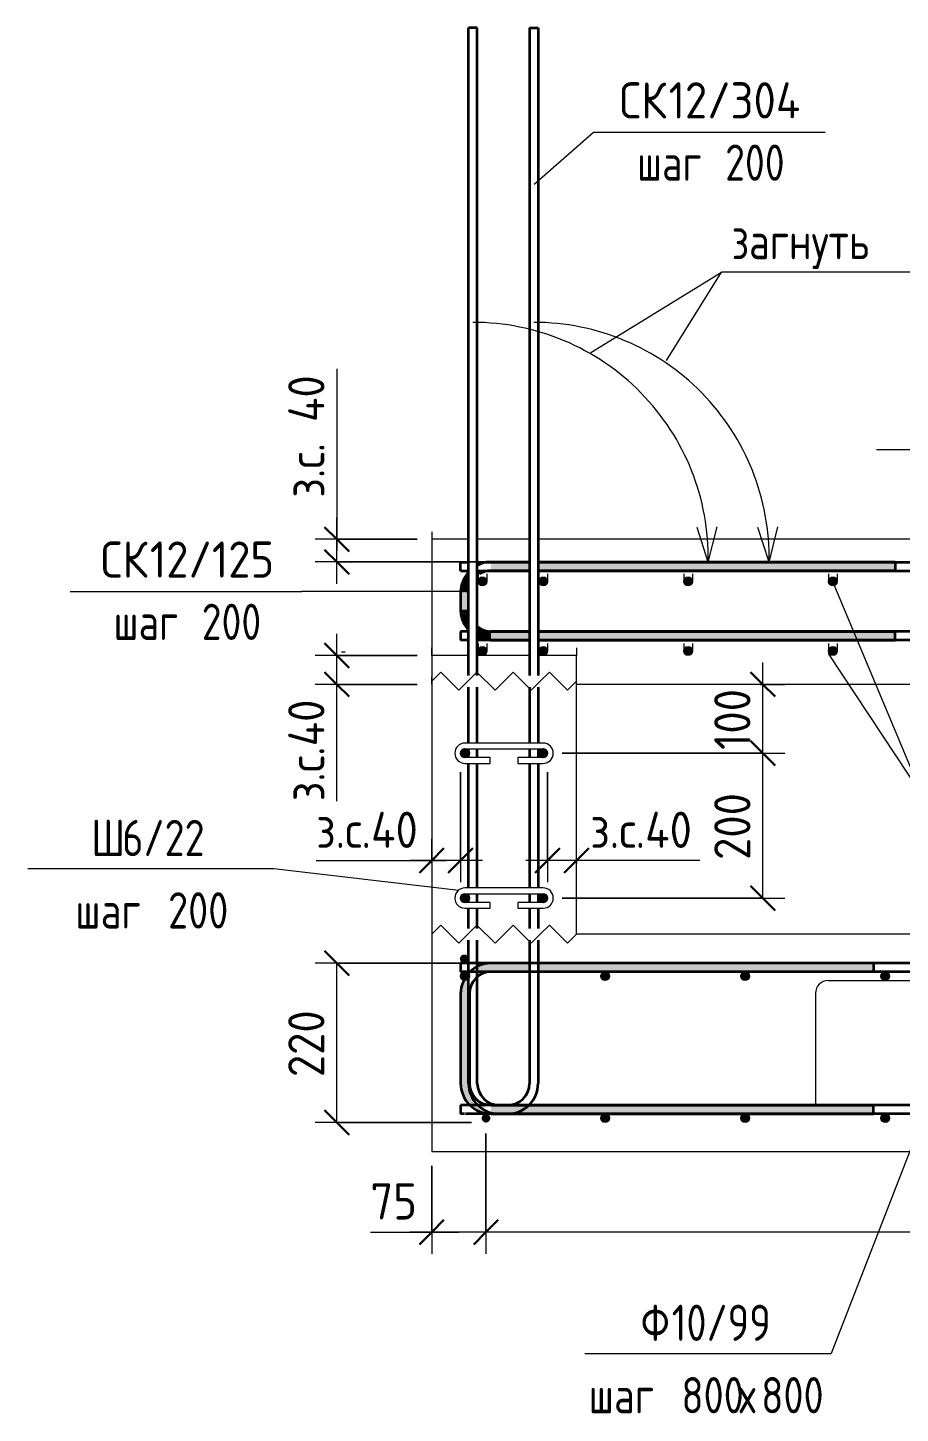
# Model space of a CAD drawing. Header units: millimetres. Extents: x 3129 to 68349, y -1586 to 12682.
# Drawn here: x 64584 to 65789, y -1512 to 402 of the extents above; entities that cross this region are included whole.
import ezdxf

# ---------------------------------------------------------------- set-up
doc = ezdxf.new("R2010")
doc.units = ezdxf.units.MM
doc.linetypes.add('01 Штриховая _2 мм_', pattern=[3, 2, -1])
for name, color, linetype, lineweight in [('AA_Dim', 7, 'Continuous', 9), ('AA_Dim-20', 7, 'Continuous', 9), ('AA_Linii', 7, 'Continuous', 9), ('AA_Oformlenie', 7, 'Continuous', 9), ('AA_Vinoska', 7, 'Continuous', 9), ('AF_Perekritie_Опалубка', 253, 'Continuous', 20), ('AF_Stena_Опалубка', 253, 'Continuous', 18), ('KR_Armatura', 7, 'Continuous', 20), ('KR_Armatura_Tonkie', 7, 'Continuous', 20)]:
    doc.layers.add(name, color=color, linetype=linetype, lineweight=lineweight)
doc.styles.add('GOST Common', font='GOST Common.ttf', dxfattribs={"width": 0.85, "height": 50})
doc.styles.add('ISOCPEUR_1', font='isocpeur.ttf', dxfattribs={"width": 0.9, "height": 50})
doc.styles.add('ISOCPEUR_2', font='isocpeur.ttf', dxfattribs={"width": 0.8, "height": 50})
doc.dimstyles.new('00_Точн_3_знака__прозр_', dxfattribs={"dimscale": 304.8, "dimtxt": 49.799059, "dimasz": 0.111549, "dimexe": 0.098425, "dimexo": 0.065617, "dimgap": 0.006562, "dimtad": 1, "dimdec": 3, "dimrnd": 0.001, "dimdsep": 46, "dimtxsty": 'ISOCPEUR_1', "dimblk1": 'OBLIQUE', "dimblk2": 'OBLIQUE', "dimsah": 1, "dimcen": 0.09, "dimdle": 0.098425, "dimazin": 0, "dimtfac": 1, "dimtdec": 4, "dimtix": 1, "dimtmove": 1, "dimatfit": 3, "dimfxl": 1, "dimtvp": 1, "dimtolj": 1, "dimtzin": 0, "dimlwd": 18, "dimlwe": 18, "dimarcsym": 2})
doc.dimstyles.new('00_Точн_3_знака__прозр__1', dxfattribs={"dimscale": 304.8, "dimtxt": 49.799059, "dimasz": 0.111549, "dimexe": 0.098425, "dimexo": 0.065617, "dimgap": 0.006562, "dimtad": 1, "dimdec": 3, "dimrnd": 0.001, "dimdsep": 46, "dimtxsty": 'ISOCPEUR_1', "dimblk1": 'OBLIQUE', "dimblk2": 'OBLIQUE', "dimsah": 1, "dimcen": 0.09, "dimdle": 0.098425, "dimazin": 0, "dimtfac": 1, "dimtdec": 4, "dimtix": 1, "dimtmove": 0, "dimatfit": 3, "dimfxl": 1, "dimtvp": 1, "dimtolj": 1, "dimtzin": 0, "dimlwd": 18, "dimlwe": 18, "dimarcsym": 2})
doc.dimstyles.new('05_Округл_10мм__прозр_', dxfattribs={"dimscale": 304.8, "dimtxt": 49.799059, "dimasz": 0.111549, "dimexe": 0.098425, "dimexo": 0.065617, "dimgap": 0.006562, "dimtad": 1, "dimdec": 0, "dimrnd": 10, "dimdsep": 46, "dimtxsty": 'ISOCPEUR_1', "dimblk1": 'OBLIQUE', "dimblk2": 'OBLIQUE', "dimsah": 1, "dimcen": 0.09, "dimdle": 0.098425, "dimazin": 0, "dimtfac": 1, "dimtdec": 4, "dimtix": 1, "dimtmove": 0, "dimatfit": 3, "dimfxl": 1, "dimtvp": 1, "dimtolj": 1, "dimtzin": 0, "dimlwd": 18, "dimlwe": 18, "dimarcsym": 2})
doc.dimstyles.new('05_Округл_5мм__прозр__1', dxfattribs={"dimscale": 304.8, "dimtxt": 49.799059, "dimasz": 0.111549, "dimexe": 0.098425, "dimexo": 0.065617, "dimgap": 0.006562, "dimtad": 1, "dimdec": 0, "dimrnd": 5, "dimdsep": 46, "dimtxsty": 'ISOCPEUR_1', "dimblk1": 'OBLIQUE', "dimblk2": 'OBLIQUE', "dimsah": 1, "dimcen": 0.09, "dimdle": 0.098425, "dimazin": 0, "dimtfac": 1, "dimtdec": 4, "dimtix": 1, "dimtmove": 1, "dimatfit": 3, "dimfxl": 1, "dimtvp": 1, "dimtolj": 1, "dimtzin": 0, "dimlwd": 18, "dimlwe": 18, "dimarcsym": 2})

# ---------------------------------------------------------------- blocks, each defined once
blk = doc.blocks.new('Последовательность узлов - 3мм масшт20 маскировка-904226-Сечение 22')
at = {"layer": 'AA_Oformlenie'}
for p, q in [((4256.9, -500.6), (4269.4, -488.1)), ((4269.4, -488.1), (4294.4, -513.1)), ((4306.9, -500.6), (4319.4, -488.1)), ((4319.4, -488.1), (4344.4, -513.1)), ((4356.9, -500.6), (4369.4, -488.1)), ((4369.4, -488.1), (4394.4, -513.1)), ((4406.9, -500.6), (4419.4, -488.1)), ((4419.4, -488.1), (4444.4, -513.1)), ((4306.9, -500.6), (4294.4, -513.1)), ((4356.9, -500.6), (4344.4, -513.1)), ((4406.9, -500.6), (4394.4, -513.1)), ((4456.9, -500.6), (4444.4, -513.1))]:
    blk.add_line(p, q, dxfattribs=at)
blk = doc.blocks.new('Последовательность узлов - 3мм масшт20 маскировка-V7-Сечение 22')
at = {"layer": 'AA_Oformlenie'}
for p, q in [((5656.9, -402.3), (5669.4, -389.8)), ((5669.4, -389.8), (5694.4, -414.8)), ((5706.9, -402.3), (5719.4, -389.8)), ((5719.4, -389.8), (5744.4, -414.8)), ((5756.9, -402.3), (5769.4, -389.8)), ((5769.4, -389.8), (5794.4, -414.8)), ((5806.9, -402.3), (5819.4, -389.8)), ((5819.4, -389.8), (5844.4, -414.8)), ((5706.9, -402.3), (5694.4, -414.8)), ((5756.9, -402.3), (5744.4, -414.8)), ((5806.9, -402.3), (5794.4, -414.8)), ((5856.9, -402.3), (5844.4, -414.8))]:
    blk.add_line(p, q, dxfattribs=at)
blk = doc.blocks.new('079_Шпилька _ЭлУзла_ - d8 А240-4112584-Сечение 22')
at = {"layer": 'AA_Oformlenie'}
for p, q in [((4410.9, -786), (4302.9, -786)), ((4302.9, -794), (4410.9, -794)), ((4337.9, -806), (4302.9, -806)), ((4302.9, -814), (4337.9, -814)), ((4337.9, -814), (4337.9, -806)), ((4410.9, -806), (4375.9, -806)), ((4375.9, -806), (4375.9, -814)), ((4375.9, -814), (4410.9, -814))]:
    blk.add_line(p, q, dxfattribs=at)
for centre, radius, start, end in [((4302.9, -800), 14, 90, 270), ((4302.9, -800), 6, 90, 270), ((4410.9, -800), 14, 270, 90), ((4410.9, -800), 6, 270, 90)]:
    blk.add_arc(centre, radius, start, end, dxfattribs=at)
blk = doc.blocks.new('010_Текст с выноской - Текст 2 строки-4025778-Сечение 22')
at = {"layer": 'AA_Vinoska'}
blk.add_line((6092.1, 55.6), (6592.1, 55.6), dxfattribs=at)
blk = doc.blocks.new('DIMBLOCK93-Сечение 22')
at = {"layer": 'AA_Dim-20', "lineweight": 18}
for p, q in [((65010.6, -68.9), (65010.6, -267)), ((65010.6, -267), (65010.6, -320.2)), ((65010.6, -365.9), (65010.6, -274.6)), ((65121.4, -304.6), (64980.6, -304.6)), ((65010.6, -304.6), (65121.4, -304.6)), ((65203.4, -335.9), (64980.6, -335.9)), ((65010.6, -335.9), (65203.4, -335.9))]:
    blk.add_line(p, q, dxfattribs=at)
at = {"layer": 'AA_Dim-20', "lineweight": 30}
for p, q in [((65010.6, -304.6), (64993.6, -287.6)), ((65010.6, -304.6), (65027.6, -321.6)), ((65010.6, -335.9), (64993.6, -318.9)), ((65010.6, -335.9), (65027.6, -352.9))]:
    blk.add_line(p, q, dxfattribs=at)
at = {"layer": 'AA_Dim-20', "color": 0, "lineweight": 18, "insert": (64943.3, -247), "char_height": 50, "width": 213.753, "attachment_point": 1, "rotation": 90, "line_spacing_factor": 1.149209, "style": 'ISOCPEUR_1'}
blk.add_mtext('з.с. 40', dxfattribs=at)
blk = doc.blocks.new('_Oblique')
at = {"color": 0, "linetype": 'ByBlock', "lineweight": -2}
blk.add_line((-0.5, -0.5), (0.5, 0.5), dxfattribs=at)
blk = doc.blocks.new('010_Текст с выноской - Текст 2 строки-4087354-Сечение 22')
at = {"layer": 'AA_Vinoska'}
blk.add_line((4808.6, -1429.3), (4468.6, -1429.3), dxfattribs=at)
blk = doc.blocks.new('DIMBLOCK95-Сечение 22')
at = {"layer": 'AA_Dim-20', "lineweight": 18}
for p, q in [((65216.4, -1125), (65216.4, -1291.4)), ((65216.4, -1261.4), (65216.4, -1125)), ((67866.4, -1130), (67866.4, -1291.4)), ((67866.4, -1261.4), (67866.4, -1130)), ((67866.4, -1261.4), (65216.4, -1261.4))]:
    blk.add_line(p, q, dxfattribs=at)
at = {"layer": 'AA_Dim-20', "lineweight": 30}
for p, q in [((65216.4, -1261.4), (65199.4, -1278.4)), ((65216.4, -1261.4), (65233.4, -1244.4)), ((67866.4, -1261.4), (67849.4, -1278.4)), ((67866.4, -1261.4), (67883.4, -1244.4))]:
    blk.add_line(p, q, dxfattribs=at)
at = {"layer": 'AA_Dim-20', "color": 0, "lineweight": 18, "insert": (66426.5, -1194), "char_height": 50, "width": 275.81, "attachment_point": 1, "line_spacing_factor": 1.149209, "style": 'ISOCPEUR_1'}
blk.add_mtext('шаг 200', dxfattribs=at)
blk = doc.blocks.new('DIMBLOCK96-Сечение 22')
at = {"layer": 'AA_Dim-20', "lineweight": 18}
for p, q in [((65216.4, -1125), (65216.4, -1291.4)), ((65216.4, -1261.4), (65216.4, -1125)), ((65141.4, -1170), (65141.4, -1291.4)), ((65141.4, -1261.4), (65141.4, -1170)), ((65056.8, -1261.4), (65140, -1261.4)), ((65216.4, -1261.4), (65111.4, -1261.4)), ((65140, -1261.4), (65178.9, -1261.4))]:
    blk.add_line(p, q, dxfattribs=at)
at = {"layer": 'AA_Dim-20', "lineweight": 30}
for p, q in [((65141.4, -1261.4), (65124.4, -1278.4)), ((65141.4, -1261.4), (65158.4, -1244.4)), ((65216.4, -1261.4), (65199.4, -1278.4)), ((65216.4, -1261.4), (65233.4, -1244.4))]:
    blk.add_line(p, q, dxfattribs=at)
at = {"layer": 'AA_Dim-20', "color": 0, "lineweight": 18, "insert": (65056.8, -1194), "char_height": 50, "width": 75.848, "attachment_point": 1, "line_spacing_factor": 1.149209, "style": 'ISOCPEUR_1'}
blk.add_mtext('75', dxfattribs=at)
blk = doc.blocks.new('DIMBLOCK97-Сечение 22')
at = {"layer": 'AA_Dim-20', "lineweight": 30}
for p, q in [((65010.6, -890), (64993.6, -873)), ((65010.6, -890), (65027.6, -907)), ((65010.6, -1110), (64993.6, -1093)), ((65010.6, -1110), (65027.6, -1127))]:
    blk.add_line(p, q, dxfattribs=at)
at = {"layer": 'AA_Dim-20', "lineweight": 18}
for p, q in [((65203.4, -890), (64980.6, -890)), ((65010.6, -1110), (65010.6, -890)), ((65010.6, -890), (65203.4, -890)), ((65196.4, -1110), (64980.6, -1110)), ((65010.6, -1110), (65196.4, -1110))]:
    blk.add_line(p, q, dxfattribs=at)
at = {"layer": 'AA_Dim-20', "color": 0, "lineweight": 18, "insert": (64943.3, -1047.4), "char_height": 50, "width": 113.772, "attachment_point": 1, "rotation": 90, "line_spacing_factor": 1.149209, "style": 'ISOCPEUR_1'}
blk.add_mtext('220', dxfattribs=at)
blk = doc.blocks.new('DIMBLOCK98-Сечение 22')
at = {"layer": 'AA_Dim-20', "lineweight": 18}
for p, q in [((65181.4, -626), (65181.4, -778.2)), ((65181.4, -748.2), (65181.4, -626)), ((65141.4, -752.3), (65141.4, -718.2)), ((64981.9, -748.1), (65153.2, -748.1)), ((65211.4, -748.2), (65111.4, -748.2)), ((65141.4, -748.2), (65141.4, -752.3)), ((65153.2, -748.1), (65161.4, -748.2))]:
    blk.add_line(p, q, dxfattribs=at)
at = {"layer": 'AA_Dim-20', "lineweight": 30}
for p, q in [((65141.4, -748.2), (65158.4, -731.2)), ((65181.4, -748.2), (65198.4, -731.2)), ((65141.4, -748.2), (65124.4, -765.2)), ((65181.4, -748.2), (65164.4, -765.2))]:
    blk.add_line(p, q, dxfattribs=at)
at = {"layer": 'AA_Dim-20', "color": 0, "lineweight": 18, "insert": (64981.9, -680.8), "char_height": 50, "width": 181.575, "attachment_point": 1, "line_spacing_factor": 1.149209, "style": 'ISOCPEUR_1'}
blk.add_mtext('з.с.40', dxfattribs=at)
blk = doc.blocks.new('DIMBLOCK99-Сечение 22')
at = {"layer": 'AA_Dim-20', "lineweight": 18}
for p, q in [((65301.4, -626), (65301.4, -778.2)), ((65301.4, -748.2), (65301.4, -626)), ((65341.4, -752.3), (65341.4, -718.2)), ((65371.4, -748.2), (65271.4, -748.2)), ((65340.4, -748.1), (65321.4, -748.2)), ((65511.7, -748.1), (65340.4, -748.1)), ((65341.4, -748.2), (65341.4, -752.3))]:
    blk.add_line(p, q, dxfattribs=at)
at = {"layer": 'AA_Dim-20', "lineweight": 30}
for p, q in [((65301.4, -748.2), (65318.4, -731.2)), ((65341.4, -748.2), (65358.4, -731.2)), ((65301.4, -748.2), (65284.4, -765.2)), ((65341.4, -748.2), (65324.4, -765.2))]:
    blk.add_line(p, q, dxfattribs=at)
at = {"layer": 'AA_Dim-20', "color": 0, "lineweight": 18, "insert": (65360.4, -680.8), "char_height": 50, "width": 181.575, "attachment_point": 1, "line_spacing_factor": 1.149209, "style": 'ISOCPEUR_1'}
blk.add_mtext('з.с.40', dxfattribs=at)
blk = doc.blocks.new('DIMBLOCK100-Сечение 22')
at = {"layer": 'AA_Dim-20', "lineweight": 18}
for p, q in [((65598.9, -800), (65598.9, -570)), ((65321.4, -600), (65628.9, -600)), ((65598.9, -600), (65321.4, -600)), ((65321.4, -800), (65628.9, -800)), ((65598.9, -800), (65321.4, -800))]:
    blk.add_line(p, q, dxfattribs=at)
at = {"layer": 'AA_Dim-20', "lineweight": 30}
for p, q in [((65598.9, -600), (65581.9, -583)), ((65598.9, -600), (65615.9, -617)), ((65598.9, -800), (65581.9, -783)), ((65598.9, -800), (65615.9, -817))]:
    blk.add_line(p, q, dxfattribs=at)
at = {"layer": 'AA_Dim-20', "color": 0, "lineweight": 18, "insert": (65531.6, -747.4), "char_height": 50, "width": 113.772, "attachment_point": 1, "rotation": 90, "line_spacing_factor": 1.149209, "style": 'ISOCPEUR_1'}
blk.add_mtext('200', dxfattribs=at)
blk = doc.blocks.new('DIMBLOCK101-Сечение 22')
at = {"layer": 'AA_Dim-20', "lineweight": 18}
for p, q in [((65598.9, -630), (65598.9, -474.9)), ((65594.9, -504.9), (65628.9, -504.9)), ((65598.9, -504.9), (65594.9, -504.9)), ((65321.4, -600), (65628.9, -600)), ((65598.9, -600), (65321.4, -600))]:
    blk.add_line(p, q, dxfattribs=at)
at = {"layer": 'AA_Dim-20', "lineweight": 30}
for p, q in [((65598.9, -504.9), (65581.9, -487.9)), ((65598.9, -504.9), (65615.9, -521.9)), ((65598.9, -600), (65581.9, -583)), ((65598.9, -600), (65615.9, -617))]:
    blk.add_line(p, q, dxfattribs=at)
at = {"layer": 'AA_Dim-20', "color": 0, "lineweight": 18, "insert": (65531.6, -595.5), "char_height": 50, "width": 103.429, "attachment_point": 1, "rotation": 90, "line_spacing_factor": 1.149209, "style": 'ISOCPEUR_1'}
blk.add_mtext('100', dxfattribs=at)
blk = doc.blocks.new('DIMBLOCK102-Сечение 22')
at = {"layer": 'AA_Dim-20', "lineweight": 18}
for p, q in [((65010.6, -534.9), (65010.6, -434.9)), ((65121.4, -464.9), (64980.6, -464.9)), ((65010.6, -464.9), (65121.4, -464.9)), ((65010.6, -495), (65010.6, -484.9)), ((65010.6, -666.3), (65010.6, -495)), ((65121.4, -504.9), (64980.6, -504.9)), ((65010.6, -504.9), (65121.4, -504.9))]:
    blk.add_line(p, q, dxfattribs=at)
at = {"layer": 'AA_Dim-20', "lineweight": 30}
for p, q in [((65010.6, -464.9), (64993.6, -447.9)), ((65010.6, -464.9), (65027.6, -481.9)), ((65010.6, -504.9), (64993.6, -487.9)), ((65010.6, -504.9), (65027.6, -521.9))]:
    blk.add_line(p, q, dxfattribs=at)
at = {"layer": 'AA_Dim-20', "color": 0, "lineweight": 18, "insert": (64943.3, -666.3), "char_height": 50, "width": 181.575, "attachment_point": 1, "rotation": 90, "line_spacing_factor": 1.149209, "style": 'ISOCPEUR_1'}
blk.add_mtext('з.с.40', dxfattribs=at)
blk = doc.blocks.new('042_М_Арматуры - Диам длина поз _ Комментарий-2260297-Сечение 22')
at = {"layer": 'AA_Vinoska'}
blk.add_line((6324.6, -1403.4), (6644.6, -1403.4), dxfattribs=at)

msp = doc.modelspace()

# ---------------------------------------------------------------- hatches: boundary and pattern name
at = {"layer": 'AA_Oformlenie'}
for points in [[(65186.4156, -890), (65187.9685, -889.7956), (65189.4156, -889.1962), (65190.6583, -888.2426), (65191.6118, -887), (65192.2112, -885.5529), (65192.4156, -884), (65192.2112, -882.4471), (65191.6118, -881), (65190.6583, -879.7574), (65189.4156, -878.8038), (65187.9685, -878.2044), (65186.4156, -878), (65184.8627, -878.2044), (65183.4156, -878.8038), (65182.173, -879.7574), (65181.2195, -881), (65180.6201, -882.4471), (65180.4156, -884), (65180.6201, -885.5529), (65181.4156, -887.2556), (65182.173, -888.2426), (65183.4156, -889.1962), (65184.8627, -889.7956)], [(65216.4156, -1110), (65217.9685, -1109.7956), (65219.4156, -1109.1962), (65220.6583, -1108.2426), (65221.6118, -1107), (65222.2112, -1105.5529), (65222.4156, -1104), (65222.2112, -1102.4471), (65221.6118, -1101), (65220.6583, -1099.7574), (65219.4156, -1098.8038), (65217.9685, -1098.2044), (65216.4156, -1098), (65214.12, -1098.5121), (65213.4156, -1098.8038), (65212.173, -1099.7574), (65211.2195, -1101), (65210.6201, -1102.4471), (65210.4156, -1104), (65210.6201, -1105.5529), (65211.2195, -1107), (65212.173, -1108.2426), (65214.12, -1109.4879), (65214.8627, -1109.7956)]]:
    msp.add_hatch(color=250, dxfattribs=at).paths.add_polyline_path(points)
at = {"layer": 'KR_Armatura'}
h = msp.add_hatch(color=256, dxfattribs=at)
edge = h.paths.add_edge_path()
edge.add_arc((65211.4156, -362.6596), 6, 0, 360)
for points in [[(65208.4156, -367.8558), (65214.4156, -367.8558), (65217.4156, -362.6596), (65214.4156, -357.4635), (65208.4156, -357.4635), (65205.4156, -362.6596)], [(65292.4156, -367.8558), (65298.4156, -367.8558), (65301.4156, -362.6596), (65298.4156, -357.4635), (65292.4156, -357.4635), (65289.4156, -362.6596)], [(65492.4156, -367.8558), (65498.4156, -367.8558), (65501.4156, -362.6596), (65498.4156, -357.4635), (65492.4156, -357.4635), (65489.4156, -362.6596)], [(65692.4156, -367.8558), (65698.4156, -367.8558), (65701.4156, -362.6596), (65698.4156, -357.4635), (65692.4156, -357.4635), (65689.4156, -362.6596)], [(65208.4156, -463.9871), (65214.4156, -463.9871), (65217.4156, -458.791), (65214.4156, -453.5948), (65208.4156, -453.5948), (65205.4156, -458.791)], [(65292.4156, -463.9871), (65298.4156, -463.9871), (65301.4156, -458.791), (65298.4156, -453.5948), (65292.4156, -453.5948), (65289.4156, -458.791)], [(65492.4156, -463.9871), (65498.4156, -463.9871), (65501.4156, -458.791), (65498.4156, -453.5948), (65492.4156, -453.5948), (65489.4156, -458.791)], [(65692.4156, -463.9871), (65698.4156, -463.9871), (65701.4156, -458.791), (65698.4156, -453.5948), (65692.4156, -453.5948), (65689.4156, -458.791)], [(65187.4156, -606), (65192.6118, -603), (65192.6118, -597), (65187.4156, -594), (65182.2195, -597), (65182.2195, -603), (65187.0615, -605.7956)], [(65295.4156, -606), (65300.6118, -603), (65300.6118, -597), (65295.4156, -594), (65290.2195, -597), (65290.2195, -603), (65295.0615, -605.7956)], [(65187.4156, -806), (65192.6118, -803), (65192.6118, -797), (65187.4156, -794), (65182.2195, -797), (65182.2195, -803), (65187.0615, -805.7956)], [(65295.4156, -806), (65300.6118, -803), (65300.6118, -797), (65295.4156, -794), (65290.2195, -797), (65290.2195, -803), (65295.0615, -805.7956)], [(65184.4156, -913.1962), (65190.4156, -913.1962), (65193.4156, -908), (65190.4156, -902.8038), (65184.4156, -902.8038), (65181.4156, -908)], [(65383.8442, -913.1962), (65386.8442, -908), (65383.8442, -902.8038), (65377.8442, -902.8038), (65374.8442, -908), (65377.8442, -913.1962)], [(65571.2728, -913.1962), (65577.2728, -913.1962), (65580.2728, -908), (65577.2728, -902.8038), (65571.2728, -902.8038), (65568.2728, -908)], [(65764.7013, -913.1962), (65770.7013, -913.1962), (65773.7013, -908), (65770.7013, -902.8038), (65764.7013, -902.8038), (65761.7013, -908)], [(65383.8442, -1109.1962), (65386.8442, -1104), (65383.8442, -1098.8038), (65377.8442, -1098.8038), (65374.8442, -1104), (65377.8442, -1109.1962)], [(65571.2728, -1109.1962), (65577.2728, -1109.1962), (65580.2728, -1104), (65577.2728, -1098.8038), (65571.2728, -1098.8038), (65568.2728, -1104)], [(65764.7013, -1109.1962), (65770.7013, -1109.1962), (65773.7013, -1104), (65770.7013, -1098.8038), (65764.7013, -1098.8038), (65761.7013, -1104)]]:
    msp.add_hatch(color=256, dxfattribs=at).paths.add_polyline_path(points)
h = msp.add_hatch(color=256, dxfattribs=at)
edge = h.paths.add_edge_path()
edge.add_arc((65295.4156, -362.6596), 6, 0, 360)
h = msp.add_hatch(color=256, dxfattribs=at)
edge = h.paths.add_edge_path()
edge.add_arc((65495.4156, -362.6596), 6, 0, 360)
h = msp.add_hatch(color=256, dxfattribs=at)
edge = h.paths.add_edge_path()
edge.add_arc((65695.4156, -362.6596), 6, 0, 360)
h = msp.add_hatch(color=256, dxfattribs=at)
edge = h.paths.add_edge_path()
edge.add_arc((65211.4156, -458.791), 6, 0, 360)
h = msp.add_hatch(color=256, dxfattribs=at)
edge = h.paths.add_edge_path()
edge.add_arc((65295.4156, -458.791), 6, 0, 360)
h = msp.add_hatch(color=256, dxfattribs=at)
edge = h.paths.add_edge_path()
edge.add_arc((65495.4156, -458.791), 6, 0, 360)
h = msp.add_hatch(color=256, dxfattribs=at)
edge = h.paths.add_edge_path()
edge.add_arc((65695.4156, -458.791), 6, 0, 360)
h = msp.add_hatch(color=256, dxfattribs=at)
edge = h.paths.add_edge_path()
edge.add_arc((65187.4156, -600), 6, 0, 360)
h = msp.add_hatch(color=256, dxfattribs=at)
edge = h.paths.add_edge_path()
edge.add_arc((65295.4156, -600), 6, 0, 360)
h = msp.add_hatch(color=256, dxfattribs=at)
edge = h.paths.add_edge_path()
edge.add_arc((65187.4156, -800), 6, 0, 360)
h = msp.add_hatch(color=256, dxfattribs=at)
edge = h.paths.add_edge_path()
edge.add_arc((65295.4156, -800), 6, 0, 360)
h = msp.add_hatch(color=256, dxfattribs=at)
edge = h.paths.add_edge_path()
edge.add_arc((65187.4156, -908), 6, 0, 360)
h = msp.add_hatch(color=256, dxfattribs=at)
edge = h.paths.add_edge_path()
edge.add_arc((65380.8442, -908), 6, 0, 360)
h = msp.add_hatch(color=256, dxfattribs=at)
edge = h.paths.add_edge_path()
edge.add_arc((65574.2728, -908), 6, 0, 360)
h = msp.add_hatch(color=256, dxfattribs=at)
edge = h.paths.add_edge_path()
edge.add_arc((65767.7013, -908), 6, 0, 360)
h = msp.add_hatch(color=256, dxfattribs=at)
edge = h.paths.add_edge_path()
edge.add_arc((65380.8442, -1104), 6, 0, 360)
h = msp.add_hatch(color=256, dxfattribs=at)
edge = h.paths.add_edge_path()
edge.add_arc((65574.2728, -1104), 6, 0, 360)
h = msp.add_hatch(color=256, dxfattribs=at)
edge = h.paths.add_edge_path()
edge.add_arc((65767.7013, -1104), 6, 0, 360)
at = {"layer": 'KR_Armatura_Tonkie'}
h = msp.add_hatch(color=256, dxfattribs=at)
h.paths.add_polyline_path([(65223.4156, -347.9129), (65276.4156, -347.9129), (65276.4156, -335.9129), (65223.4156, -335.9129)])
h.paths.add_polyline_path([(65288.4156, -347.9129), (65781.4156, -347.9129), (65781.4156, -335.9129), (65288.4156, -335.9129)])
for points in [[(65182.6748, -367.6686), (65192.4156, -364.9946), (65192.4156, -361.3176), (65186.3765, -358.0852), (65184.1892, -363.748)], [(65192.4156, -358.4259), (65192.4156, -352.4503), (65190.9517, -351.2473), (65186.3765, -358.0852), (65190.9517, -358.3433)], [(65192.4156, -361.3176), (65192.4156, -358.4259), (65186.3765, -358.0852), (65190.9517, -360.5341)], [(65192.4156, -351.6252), (65192.4156, -349.7854), (65190.9517, -351.2473)], [(65192.4156, -352.4503), (65192.4156, -351.6252), (65190.9517, -351.2473)], [(65209.2707, -351.4511), (65207.3821, -347.9129), (65204.4156, -347.9129), (65204.4156, -349.1129), (65205.4158, -349.5946)], [(65204.4156, -354.6907), (65205.4158, -354.0233), (65205.4158, -352.5953), (65207.5514, -352.5983), (65209.2707, -351.4511), (65204.4156, -349.2032), (65204.4156, -351.4511)], [(65209.2707, -351.4511), (65214.7049, -349.2032), (65212.9896, -347.9129), (65207.3821, -347.9129), (65208.0709, -349.2032)], [(65214.7049, -349.2032), (65214.1752, -347.9129), (65212.9896, -347.9129), (65214.41, -348.9814)], [(65214.7049, -349.2032), (65219.0125, -348.2373), (65218.7724, -347.9129), (65214.314, -347.9129), (65214.4123, -348.2373)], [(65219.0125, -348.2373), (65220.4589, -347.9129), (65218.9645, -347.9129)], [(65181.4156, -377.8637), (65192.4156, -377.1041), (65181.4283, -376.834), (65181.4246, -377.1289)], [(65192.4156, -401.8309), (65192.4156, -377.8637), (65181.4156, -377.8637), (65181.4156, -401.8309)], [(65181.4283, -376.834), (65192.4156, -371.5084), (65192.4156, -370.1119), (65182.6748, -367.6686), (65182.2777, -370.5882)], [(65192.4156, -377.1041), (65192.4156, -371.5084), (65181.4283, -376.834), (65182.6748, -376.8646)], [(65192.4156, -370.1119), (65192.4156, -364.9946), (65182.6748, -367.6686)], [(65192.4156, -377.8637), (65192.4156, -377.1906), (65182.6748, -377.8637)], [(65181.8704, -407.9876), (65192.4156, -402.3642), (65192.4156, -401.8309), (65181.4156, -401.8309)], [(65181.8704, -407.9876), (65192.4156, -406.2245), (65192.4156, -402.3642), (65183.2248, -407.2653)], [(65183.2248, -414.0108), (65192.4156, -407.2052), (65192.4156, -406.4212), (65181.8704, -407.9876), (65182.6893, -411.6297)], [(65183.2248, -414.0108), (65192.4156, -411.219), (65192.4156, -407.2052), (65186.3765, -411.677)], [(65186.3765, -421.6094), (65192.4156, -413.5722), (65192.4156, -411.219), (65183.2248, -414.0108)], [(65186.3765, -421.6094), (65192.4156, -418.3771), (65192.4156, -413.5722), (65190.6315, -415.9467)], [(65190.9517, -428.4474), (65192.4156, -425.3998), (65192.4156, -418.3771), (65186.3765, -421.6094)], [(65190.9517, -428.4474), (65192.4156, -427.2443), (65192.4156, -425.3998)], [(65192.4156, -429.9093), (65192.4156, -427.2443), (65190.9517, -428.4474)], [(65204.4156, -437.3393), (65209.2707, -428.2436), (65204.4156, -425.004), (65204.4156, -431.7818)], [(65213.2123, -442.525), (65209.2707, -428.2436), (65204.4156, -437.3393), (65204.4156, -439.1364), (65209.2707, -441.0066)], [(65213.2123, -442.525), (65216.1243, -430.8837), (65209.2707, -428.2436), (65210.2472, -431.7818)], [(65222.3851, -443.7691), (65216.1243, -430.8837), (65213.2123, -442.525), (65216.1243, -442.92)], [(65222.3851, -443.7691), (65222.6792, -431.7727), (65216.1243, -430.8837), (65216.5607, -431.7818)], [(65223.4156, -443.7818), (65222.679, -431.7818), (65222.3851, -443.7691), (65222.6792, -443.7727)], [(65223.4156, -443.7818), (65223.4156, -431.7818), (65222.6797, -431.7818)], [(65192.4156, -1056), (65192.4156, -932), (65181.4156, -932), (65181.4156, -1056)], [(65223.4156, -1098), (65223.4156, -1096.5152), (65213.6441, -1092.4677), (65214.12, -1091.153), (65217.5416, -1085.2267), (65215.651, -1084.9778), (65208.4156, -1081.9808), (65205.7927, -1086.5238), (65204.7171, -1085.6985), (65202.277, -1082.5185), (65202.2024, -1077.2132), (65199.9412, -1079.4744), (65198.0425, -1077), (65193.8467, -1066.8704), (65195.5367, -1066.4176), (65194.4378, -1063.7646), (65193.4719, -1064.0234), (65192.4156, -1056), (65181.4156, -1056), (65182.8467, -1066.8704), (65187.0425, -1077), (65194.1101, -1086), (65202.4156, -1092.3731), (65213.4156, -1096.6835), (65215.651, -1096.9778)], [(65751.4156, -1098), (65751.4156, -1086), (65223.4156, -1086), (65223.4156, -1098), (65594.1254, -1098)]]:
    msp.add_hatch(color=256, dxfattribs=at).paths.add_polyline_path(points)
h = msp.add_hatch(color=256, dxfattribs=at)
h.paths.add_polyline_path([(65223.4156, -443.7818), (65276.4156, -443.7818), (65276.4156, -431.7818), (65223.4156, -431.7818)])
h.paths.add_polyline_path([(65751.4156, -443.7818), (65781.4156, -443.7818), (65781.4156, -431.7818), (65288.4156, -431.7818), (65288.4156, -443.7818), (65594.1254, -443.7818)])
h = msp.add_hatch(color=256, dxfattribs=at)
h.paths.add_polyline_path([(65182.8467, -932), (65192.4156, -932), (65192.4156, -903.9977), (65187.0425, -911), (65182.8467, -921.1296), (65181.4156, -932)])
h.paths.add_polyline_path([(65204.4156, -909.0885), (65208.4156, -906.0192), (65215.651, -903.0222), (65223.4156, -902), (65223.4156, -890), (65212.5452, -891.4311), (65204.4156, -894.7985), (65204.4156, -906.0192)])
h = msp.add_hatch(color=256, dxfattribs=at)
h.paths.add_polyline_path([(65223.4156, -902), (65276.4156, -902), (65276.4156, -890), (65223.4156, -890), (65223.4156, -892.8437)])
h.paths.add_polyline_path([(65751.4156, -902), (65751.4156, -890), (65288.4156, -890), (65288.4156, -902), (65594.1254, -902)])

# ---------------------------------------------------------------- linework, layer by layer
at = {"layer": 'AA_Linii', "lineweight": 20}
for p, q in [((65523.3602, -335.9129), (65507.9094, -288.3601)), ((65523.3602, -335.9129), (65535.6267, -287.4409)), ((65607.3602, -335.9129), (65591.9094, -288.3601)), ((65607.3602, -335.9129), (65619.6267, -287.4409)), ((65021.9822, -460.305), (65016.9822, -460.305)), ((65688.965, -914), (65853.9127, -914)), ((65671.4388, -931.5261), (65671.4388, -1086))]:
    msp.add_line(p, q, dxfattribs=at)
at = {"layer": 'AA_Linii', "linetype": '01 Штриховая _2 мм_', "lineweight": 20}
msp.add_line((65216.4156, -1110), (65216.4156, -1105), dxfattribs=at)
at = {"layer": 'AA_Linii', "lineweight": 20}
for centre, radius, start, end in [((65198.4156, -329.9129), 325, 358.9421717, 90), ((65282.4156, -329.9129), 325, 358.9421717, 90), ((65688.965, -931.5261), 17.5261, 90, 180)]:
    msp.add_arc(centre, radius, start, end, dxfattribs=at)
at = {"layer": 'AA_Vinoska'}
for p, q in [((65283.0729, 185.7657), (65364.8887, 257.5632)), ((65361.0259, -46.5865), (65541.5071, 64.5998)), ((65465.6844, -57.6257), (65541.5071, 64.5998)), ((65182.7428, -376.6281), (64962.0507, -376.6281)), ((65695.4489, -363.742), (65819.1779, -659.1765)), ((65689.1362, -462.2201), (65819.1779, -659.1765)), ((65179.0516, -789.4993), (64923.5319, -759.7414)), ((65864.2429, -988.0481), (65693.1436, -1429.2824))]:
    msp.add_line(p, q, dxfattribs=at)
at = {"layer": 'AF_Perekritie_Опалубка'}
for p, q in [((65141.4156, -294.1152), (65141.4156, -304.5803)), ((65192.4156, -304.5803), (65141.4156, -304.5803)), ((65141.4156, -304.5803), (65141.4156, -504.8539)), ((65276.4156, -304.5803), (65204.4156, -304.5803)), ((66541.4156, -304.5803), (65288.4156, -304.5803)), ((65141.4156, -504.8539), (65141.4156, -494.3888)), ((65341.4156, -504.8539), (66541.4156, -504.8539)), ((65141.4156, -850), (65141.4156, -1150)), ((66351.7246, -850), (65341.4156, -850)), ((65141.4156, -1150), (67941.4156, -1150))]:
    msp.add_line(p, q, dxfattribs=at)
at = {"layer": 'AF_Stena_Опалубка', "lineweight": 20}
for p, q in [((65141.4156, -464.8539), (65141.4156, -454.3888)), ((65341.4156, -454.3888), (65341.4156, -464.8539)), ((65141.4156, -464.8539), (65141.4156, -850)), ((65192.4156, -464.8539), (65141.4156, -464.8539)), ((65276.4156, -464.8539), (65204.4156, -464.8539)), ((65341.4156, -464.8539), (65288.4156, -464.8539)), ((65341.4156, -850), (65341.4156, -464.8539))]:
    msp.add_line(p, q, dxfattribs=at)
at = {"layer": 'KR_Armatura'}
for p, q in [((65205.4156, -352.5953), (65205.4156, -362.6596)), ((65208.4156, -357.4635), (65205.4156, -362.6596)), ((65205.4156, -362.6596), (65208.4156, -367.8558)), ((65214.4156, -357.4635), (65208.4156, -357.4635)), ((65217.4156, -362.6596), (65214.4156, -357.4635)), ((65214.4156, -367.8558), (65217.4156, -362.6596)), ((65217.4156, -352.1945), (65217.4156, -362.6596)), ((65289.4156, -352.1945), (65289.4156, -362.6596)), ((65292.4156, -357.4635), (65289.4156, -362.6596)), ((65289.4156, -362.6596), (65292.4156, -367.8558)), ((65298.4156, -357.4635), (65292.4156, -357.4635)), ((65301.4156, -362.6596), (65298.4156, -357.4635)), ((65298.4156, -367.8558), (65301.4156, -362.6596)), ((65301.4156, -352.1945), (65301.4156, -362.6596)), ((65489.4156, -352.1945), (65489.4156, -362.6596)), ((65492.4156, -357.4635), (65489.4156, -362.6596)), ((65489.4156, -362.6596), (65492.4156, -367.8558)), ((65498.4156, -357.4635), (65492.4156, -357.4635)), ((65501.4156, -362.6596), (65498.4156, -357.4635)), ((65498.4156, -367.8558), (65501.4156, -362.6596)), ((65501.4156, -352.1945), (65501.4156, -362.6596)), ((65689.4156, -352.1945), (65689.4156, -362.6596)), ((65692.4156, -357.4635), (65689.4156, -362.6596)), ((65689.4156, -362.6596), (65692.4156, -367.8558)), ((65698.4156, -357.4635), (65692.4156, -357.4635)), ((65701.4156, -362.6596), (65698.4156, -357.4635)), ((65698.4156, -367.8558), (65701.4156, -362.6596)), ((65701.4156, -352.1945), (65701.4156, -362.6596)), ((65208.4156, -367.8558), (65214.4156, -367.8558)), ((65292.4156, -367.8558), (65298.4156, -367.8558)), ((65492.4156, -367.8558), (65498.4156, -367.8558)), ((65692.4156, -367.8558), (65698.4156, -367.8558)), ((65205.4156, -448.3258), (65205.4156, -458.791)), ((65208.4156, -453.5948), (65205.4156, -458.791)), ((65205.4156, -458.791), (65208.4156, -463.9871)), ((65214.4156, -453.5948), (65208.4156, -453.5948)), ((65217.4156, -458.791), (65214.4156, -453.5948)), ((65214.4156, -463.9871), (65217.4156, -458.791)), ((65217.4156, -448.3258), (65217.4156, -458.791)), ((65289.4156, -448.3258), (65289.4156, -458.791)), ((65292.4156, -453.5948), (65289.4156, -458.791)), ((65289.4156, -458.791), (65292.4156, -463.9871)), ((65298.4156, -453.5948), (65292.4156, -453.5948)), ((65301.4156, -458.791), (65298.4156, -453.5948)), ((65298.4156, -463.9871), (65301.4156, -458.791)), ((65301.4156, -448.3258), (65301.4156, -458.791)), ((65489.4156, -448.3258), (65489.4156, -458.791)), ((65492.4156, -453.5948), (65489.4156, -458.791)), ((65489.4156, -458.791), (65492.4156, -463.9871)), ((65498.4156, -453.5948), (65492.4156, -453.5948)), ((65501.4156, -458.791), (65498.4156, -453.5948)), ((65498.4156, -463.9871), (65501.4156, -458.791)), ((65501.4156, -448.3258), (65501.4156, -458.791)), ((65689.4156, -448.3258), (65689.4156, -458.791)), ((65692.4156, -453.5948), (65689.4156, -458.791)), ((65689.4156, -458.791), (65692.4156, -463.9871)), ((65698.4156, -453.5948), (65692.4156, -453.5948)), ((65701.4156, -458.791), (65698.4156, -453.5948)), ((65698.4156, -463.9871), (65701.4156, -458.791)), ((65701.4156, -448.3258), (65701.4156, -458.791)), ((65208.4156, -463.9871), (65214.4156, -463.9871)), ((65292.4156, -463.9871), (65298.4156, -463.9871)), ((65492.4156, -463.9871), (65498.4156, -463.9871)), ((65692.4156, -463.9871), (65698.4156, -463.9871)), ((65187.4156, -594), (65182.2195, -597)), ((65182.2195, -597), (65182.2195, -603)), ((65182.2195, -603), (65187.0615, -605.7956)), ((65187.0615, -605.7956), (65187.4156, -606)), ((65192.6118, -597), (65187.4156, -594)), ((65187.4156, -606), (65192.6118, -603)), ((65192.6118, -603), (65192.6118, -597)), ((65295.4156, -594), (65290.2195, -597)), ((65290.2195, -597), (65290.2195, -603)), ((65290.2195, -603), (65295.0615, -605.7956)), ((65295.0615, -605.7956), (65295.4156, -606)), ((65300.6118, -597), (65295.4156, -594)), ((65295.4156, -606), (65300.6118, -603)), ((65300.6118, -603), (65300.6118, -597)), ((65187.4156, -794), (65182.2195, -797)), ((65182.2195, -797), (65182.2195, -803)), ((65182.2195, -803), (65187.0615, -805.7956)), ((65192.6118, -797), (65187.4156, -794)), ((65187.4156, -806), (65192.6118, -803)), ((65192.6118, -803), (65192.6118, -797)), ((65295.4156, -794), (65290.2195, -797)), ((65290.2195, -797), (65290.2195, -803)), ((65290.2195, -803), (65295.0615, -805.7956)), ((65300.6118, -797), (65295.4156, -794)), ((65295.4156, -806), (65300.6118, -803)), ((65300.6118, -803), (65300.6118, -797)), ((65187.0615, -805.7956), (65187.4156, -806)), ((65295.0615, -805.7956), (65295.4156, -806)), ((65184.4156, -902.8038), (65181.4156, -908)), ((65181.4156, -908), (65184.4156, -913.1962)), ((65190.4156, -902.8038), (65184.4156, -902.8038)), ((65184.4156, -913.1962), (65190.4156, -913.1962)), ((65193.4156, -908), (65190.4156, -902.8038)), ((65190.4156, -913.1962), (65193.4156, -908)), ((65377.8442, -902.8038), (65374.8442, -908)), ((65374.8442, -908), (65377.8442, -913.1962)), ((65383.8442, -902.8038), (65377.8442, -902.8038)), ((65377.8442, -913.1962), (65383.8442, -913.1962)), ((65386.8442, -908), (65383.8442, -902.8038)), ((65383.8442, -913.1962), (65386.8442, -908)), ((65571.2728, -902.8038), (65568.2728, -908)), ((65568.2728, -908), (65571.2728, -913.1962)), ((65577.2728, -902.8038), (65571.2728, -902.8038)), ((65571.2728, -913.1962), (65577.2728, -913.1962)), ((65580.2728, -908), (65577.2728, -902.8038)), ((65577.2728, -913.1962), (65580.2728, -908)), ((65764.7013, -902.8038), (65761.7013, -908)), ((65761.7013, -908), (65764.7013, -913.1962)), ((65770.7013, -902.8038), (65764.7013, -902.8038)), ((65764.7013, -913.1962), (65770.7013, -913.1962)), ((65773.7013, -908), (65770.7013, -902.8038)), ((65770.7013, -913.1962), (65773.7013, -908)), ((65377.8442, -1098.8038), (65374.8442, -1104)), ((65374.8442, -1104), (65377.8442, -1109.1962)), ((65383.8442, -1098.8038), (65377.8442, -1098.8038)), ((65377.8442, -1109.1962), (65383.8442, -1109.1962)), ((65386.8442, -1104), (65383.8442, -1098.8038)), ((65383.8442, -1109.1962), (65386.8442, -1104)), ((65571.2728, -1098.8038), (65568.2728, -1104)), ((65568.2728, -1104), (65571.2728, -1109.1962)), ((65577.2728, -1098.8038), (65571.2728, -1098.8038)), ((65571.2728, -1109.1962), (65577.2728, -1109.1962)), ((65580.2728, -1104), (65577.2728, -1098.8038)), ((65577.2728, -1109.1962), (65580.2728, -1104)), ((65764.7013, -1098.8038), (65761.7013, -1104)), ((65761.7013, -1104), (65764.7013, -1109.1962)), ((65770.7013, -1098.8038), (65764.7013, -1098.8038)), ((65764.7013, -1109.1962), (65770.7013, -1109.1962)), ((65773.7013, -1104), (65770.7013, -1098.8038)), ((65770.7013, -1109.1962), (65773.7013, -1104))]:
    msp.add_line(p, q, dxfattribs=at)
for centre in [(65211.4156, -362.6596), (65295.4156, -362.6596), (65495.4156, -362.6596), (65695.4156, -362.6596), (65211.4156, -458.791), (65295.4156, -458.791), (65495.4156, -458.791), (65695.4156, -458.791), (65187.4156, -600), (65295.4156, -600), (65187.4156, -800), (65295.4156, -800), (65187.4156, -908), (65380.8442, -908), (65574.2728, -908), (65767.7013, -908), (65380.8442, -1104), (65574.2728, -1104), (65767.7013, -1104)]:
    msp.add_circle(centre, 6, dxfattribs=at)
at = {"layer": 'KR_Armatura_Tonkie', "lineweight": 35}
for p, q in [((65204.4156, 402), (65192.4156, 402)), ((65192.4156, -492.6296), (65192.4156, 402)), ((65204.4156, -492.6296), (65204.4156, 402)), ((65276.4156, 402), (65276.4156, -492.6296)), ((65276.4156, 402), (65288.4156, 402)), ((65288.4156, 402), (65288.4156, -492.6296)), ((65181.4156, -335.9129), (65192.4156, -335.9129)), ((65181.4156, -347.9129), (65181.4156, -335.9129)), ((65204.4156, -335.9129), (65276.4156, -335.9129)), ((65211.2258, -337.7186), (65204.4156, -340.5357)), ((65217.2541, -336.3668), (65211.2258, -337.7186)), ((65223.4156, -335.9129), (65217.2541, -336.3668)), ((65276.4156, -335.9129), (65223.4156, -335.9129)), ((65288.4156, -335.9129), (66459.4156, -335.9129)), ((65781.4156, -335.9129), (65288.4156, -335.9129)), ((65781.4156, -335.9129), (65781.4156, -347.9129)), ((65181.4156, -347.9129), (65192.4156, -347.9129)), ((65186.3765, -358.0852), (65182.6748, -367.6686)), ((65190.9517, -351.2473), (65186.3765, -358.0852)), ((65192.4156, -349.7854), (65190.9517, -351.2473)), ((65204.4156, -347.9129), (65276.4156, -347.9129)), ((65205.4158, -354.0233), (65204.4156, -354.6907)), ((65209.2707, -351.4511), (65207.5514, -352.5983)), ((65214.7049, -349.2032), (65209.2707, -351.4511)), ((65219.0125, -348.2373), (65214.7049, -349.2032)), ((65223.4156, -347.9129), (65219.0125, -348.2373)), ((65276.4156, -347.9129), (65223.4156, -347.9129)), ((65288.4156, -347.9129), (66459.4156, -347.9129)), ((65781.4156, -347.9129), (65288.4156, -347.9129)), ((65181.4283, -376.834), (65181.4156, -377.8637)), ((65181.4156, -377.8637), (65181.4156, -401.8309)), ((65182.6748, -367.6686), (65181.4283, -376.834)), ((65181.4156, -401.8309), (65181.8704, -407.9876)), ((65181.8704, -407.9876), (65183.2248, -414.0108)), ((65183.2248, -414.0108), (65186.3765, -421.6094)), ((65192.4156, -431.7818), (65181.4156, -431.7818)), ((65181.4156, -431.7818), (65181.4156, -443.7818)), ((65186.3765, -421.6094), (65190.9517, -428.4474)), ((65190.9517, -428.4474), (65192.4156, -429.9093)), ((65204.4156, -425.004), (65209.2707, -428.2436)), ((65204.4156, -439.1364), (65213.2123, -442.525)), ((65209.2707, -428.2436), (65216.1243, -430.8837)), ((65216.1243, -430.8837), (65222.6792, -431.7727)), ((65222.6792, -431.7727), (65223.4156, -431.7818)), ((65276.4156, -431.7818), (65222.6792, -431.7818)), ((65223.4156, -431.7818), (65276.4156, -431.7818)), ((66459.4156, -431.7818), (65288.4156, -431.7818)), ((65288.4156, -431.7818), (65781.4156, -431.7818)), ((65781.4156, -443.7818), (65781.4156, -431.7818)), ((65192.4156, -443.7818), (65181.4156, -443.7818)), ((65276.4156, -443.7818), (65204.4156, -443.7818)), ((65213.2123, -442.525), (65222.3851, -443.7691)), ((65222.3851, -443.7691), (65223.4156, -443.7818)), ((65223.4156, -443.7818), (65276.4156, -443.7818)), ((66459.4156, -443.7818), (65288.4156, -443.7818)), ((65288.4156, -443.7818), (65781.4156, -443.7818)), ((65192.4156, -586), (65192.4156, -508.6296)), ((65204.4156, -586), (65204.4156, -508.6296)), ((65276.4156, -508.6296), (65276.4156, -586)), ((65288.4156, -508.6296), (65288.4156, -586)), ((65192.4156, -606), (65192.4156, -594)), ((65204.4156, -606), (65204.4156, -594)), ((65276.4156, -594), (65276.4156, -606)), ((65288.4156, -594), (65288.4156, -606)), ((65192.4156, -786), (65192.4156, -614)), ((65204.4156, -786), (65204.4156, -614)), ((65276.4156, -614), (65276.4156, -786)), ((65288.4156, -614), (65288.4156, -786)), ((65192.4156, -806), (65192.4156, -794)), ((65204.4156, -806), (65204.4156, -794)), ((65276.4156, -794), (65276.4156, -806)), ((65288.4156, -794), (65288.4156, -806)), ((65192.4156, -842), (65192.4156, -814)), ((65204.4156, -842), (65204.4156, -814)), ((65276.4156, -814), (65276.4156, -842)), ((65288.4156, -814), (65288.4156, -842)), ((65192.4156, -1056), (65192.4156, -858)), ((65204.4156, -1056), (65204.4156, -858)), ((65276.4156, -858), (65276.4156, -1056)), ((65288.4156, -858), (65288.4156, -1056)), ((67901.4156, -890), (65181.4156, -890)), ((65181.4156, -890), (65181.4156, -902)), ((65751.4156, -890), (65223.4156, -890)), ((65751.4156, -890), (65751.4156, -902)), ((67701.2275, -902), (65181.4156, -902)), ((65751.4156, -902), (65223.4156, -902)), ((65181.4156, -932), (65181.4156, -1056)), ((65193.4156, -932), (65193.4156, -1056)), ((67901.4156, -1086), (65181.4156, -1086)), ((65181.4156, -1086), (65181.4156, -1098)), ((65223.4156, -1086), (65751.4156, -1086)), ((65246.4156, -1086), (65234.4156, -1086)), ((65751.4156, -1098), (65751.4156, -1086)), ((65186.656, -1098), (65181.4156, -1098)), ((67894.656, -1098), (65188.1752, -1098)), ((65223.4156, -1098), (65751.4156, -1098)), ((65246.4156, -1098), (65234.4156, -1098))]:
    msp.add_line(p, q, dxfattribs=at)
for centre, radius, start, end in [((65223.4156, -932), 42, 90, 180), ((65223.4156, -932), 30, 90, 180), ((65223.4156, -1056), 42, 180, 270), ((65234.4156, -1056), 42, 180, 270), ((65223.4156, -1056), 30, 180, 270), ((65234.4156, -1056), 30, 180, 270), ((65246.4156, -1056), 30, 270, 0), ((65246.4156, -1056), 42, 270, 0)]:
    msp.add_arc(centre, radius, start, end, dxfattribs=at)

# ---------------------------------------------------------------- block references
at = {"layer": 'AA_Oformlenie'}
for name, p in [('Последовательность узлов - 3мм масшт20 маскировка-904226-Сечение 22', (60884.4986, 0)), ('079_Шпилька _ЭлУзла_ - d8 А240-4112584-Сечение 22', (60884.4986, 200)), ('079_Шпилька _ЭлУзла_ - d8 А240-4112584-Сечение 22', (60884.4986, 0)), ('Последовательность узлов - 3мм масшт20 маскировка-V7-Сечение 22', (59484.4986, -447.6903))]:
    msp.add_blockref(name, p, dxfattribs=at)
at = {"layer": 'AA_Vinoska'}
for name, p in [('042_М_Арматуры - Диам длина поз _ Комментарий-2260297-Сечение 22', (59040.323, 1660.9991)), ('010_Текст с выноской - Текст 2 строки-4025778-Сечение 22', (59449.4197, 9.0376)), ('042_М_Арматуры - Диам длина поз _ Комментарий-2260297-Сечение 22', (59430.9079, 1222.7623)), ('042_М_Арматуры - Диам длина поз _ Комментарий-2260297-Сечение 22', (58317.4849, 1026.8078)), ('010_Текст с выноской - Текст 2 строки-4087354-Сечение 22', (60114.887, 669.541)), ('010_Текст с выноской - Текст 2 строки-4087354-Сечение 22', (60884.4986, 0))]:
    msp.add_blockref(name, p, dxfattribs=at)

# ---------------------------------------------------------------- texts
at = {"layer": 'AA_Vinoska', "char_height": 50, "attachment_point": 1}
for s, insert, width, style in [('СК', (65400.7015, 326.6453), 82.253137, 'ISOCPEUR_1'), ('12/304', (65468.5671, 326.6453), 226.556887, 'ISOCPEUR_1'), (' 200', (65521.2299, 240.6642), 133.4008, 'ISOCPEUR_2'), ('шаг', (65424.9215, 240.6642), 116.7257, 'ISOCPEUR_2'), ('загнуть', (65555.5527, 132.2459), 268.485144, 'GOST Common'), ('\\fGOST Common|b0|i0|c204|p34|;\\W.85; ', (65777.0751, 132.2459), 17.717294, 'GOST Common'), ('СК', (64684.3435, -307.546), 82.253137, 'ISOCPEUR_1'), ('12/125', (64752.2091, -307.546), 210.683475, 'ISOCPEUR_1'), (' 200', (64798.3918, -393.5271), 133.4008, 'ISOCPEUR_2'), ('шаг', (64702.0835, -393.5271), 116.7257, 'ISOCPEUR_2'), ('\\fGOST Common|b0|i0|c204|p34|;\\W.85;Ш', (64671.2463, -692.0953), 51.789012, 'GOST Common'), ('6/22', (64713.9765, -692.0953), 147.189825, 'GOST Common'), (' 200', (64751.5589, -792.0953), 128.109663, 'GOST Common'), ('шаг', (64649.2313, -792.0953), 124.021056, 'GOST Common'), ('\\fGOST Common|b0|i0|c204|p34|;\\W.85;Ф', (65430.1479, -1361.6363), 51.789012, 'GOST Common'), ('10/99', (65472.8781, -1361.6363), 173.084331, 'GOST Common'), (' 800', (65460.4805, -1461.6363), 128.109663, 'GOST Common'), ('800', (65596.5425, -1461.6363), 110.392369, 'GOST Common'), ('шаг', (65358.1529, -1461.6363), 124.021056, 'GOST Common'), ('\\fGOST Common|b0|i0|c204|p34|;\\W.85;х', (65566.1816, -1461.6363), 36.797456, 'GOST Common')]:
    msp.add_mtext(s, dxfattribs=dict(at, insert=insert, width=width, style=style))

# ---------------------------------------------------------------- dimensions: what is measured, and where the dimension line sits
at = {"layer": 'AA_Dim', "lineweight": 18}
dim = msp.add_linear_dim(base=(65010.6248, -304.5803), p1=(65223.4156, -335.9129), p2=(65141.4156, -304.5803), angle=90, text='з.с. 40', dimstyle='05_Округл_5мм__прозр__1', override={"dimpost": '<>', "dimfxl": 87.78231}, dxfattribs=at)
dim.commit()
dim.dimension.update_dxf_attribs({"geometry": 'DIMBLOCK93-Сечение 22', "text_midpoint": (64976.6353, -140.1092), "dimtype": 160, "text_rotation": 90})
dim = msp.add_linear_dim(base=(65010.6248, -464.8539), p1=(65141.4156, -504.8539), p2=(65141.4156, -464.8539), angle=90, dimstyle='00_Точн_3_знака__прозр_', override={"dimpost": 'з.с.<>', "dimfxl": 40}, dxfattribs=at)
dim.commit()
dim.dimension.update_dxf_attribs({"geometry": 'DIMBLOCK102-Сечение 22', "text_midpoint": (64976.6353, -575.4829), "dimtype": 160, "text_rotation": 90})
for base, p1, p2, dimstyle, override, picture, middle in [((65598.8961, -504.8539), (65301.4156, -600), (65574.8545, -504.8539), '05_Округл_10мм__прозр_', {"dimpost": '<>', "dimfxl": 289.519582}, 'DIMBLOCK101-Сечение 22', (65571.8961, -552.4269)), ((65598.8961, -600), (65301.4156, -800), (65301.4156, -600), '00_Точн_3_знака__прозр__1', {"dimpost": '<>', "dimfxl": 200}, 'DIMBLOCK100-Сечение 22', (65571.8961, -700)), ((65010.6248, -890), (65216.4156, -1110), (65223.4156, -890), '00_Точн_3_знака__прозр__1', {"dimpost": '<>', "dimfxl": 220.111335}, 'DIMBLOCK97-Сечение 22', (64983.6248, -1000))]:
    dim = msp.add_linear_dim(base=base, p1=p1, p2=p2, angle=90, dimstyle=dimstyle, override=override, dxfattribs=at)
    dim.commit()
    dim.dimension.update_dxf_attribs({"geometry": picture, "text_midpoint": middle})
for base, p1, p2, override, picture, middle in [((65141.4156, -748.2395), (65181.4156, -606), (65141.4156, -772.2811), {"dimpost": 'з.с.<>', "dimfxl": 171.024595}, 'DIMBLOCK98-Сечение 22', (65072.6609, -714.0845)), ((65301.4156, -748.2395), (65341.4156, -772.2811), (65301.4156, -606), {"dimpost": 'з.с.<>', "dimfxl": 171.024595}, 'DIMBLOCK99-Сечение 22', (65451.1592, -714.0845)), ((65141.4156, -1261.3637), (65216.4156, -1105), (65141.4156, -1150), {"dimpost": '<>', "dimfxl": 87.464278}, 'DIMBLOCK96-Сечение 22', (65094.7282, -1227.3742))]:
    dim = msp.add_linear_dim(base=base, p1=p1, p2=p2, dimstyle='00_Точн_3_знака__прозр_', override=override, dxfattribs=at)
    dim.commit()
    dim.dimension.update_dxf_attribs({"geometry": picture, "text_midpoint": middle, "dimtype": 160})
dim = msp.add_linear_dim(base=(65216.4156, -1261.3637), p1=(67866.4156, -1110), p2=(65216.4156, -1105), text='шаг 200', dimstyle='00_Точн_3_знака__прозр__1', override={"dimpost": '<>', "dimfxl": 2650.004717}, dxfattribs=at)
dim.commit()
dim.dimension.update_dxf_attribs({"geometry": 'DIMBLOCK95-Сечение 22', "text_midpoint": (66541.4156, -1234.3448)})

doc.saveas('drawing.dxf')
